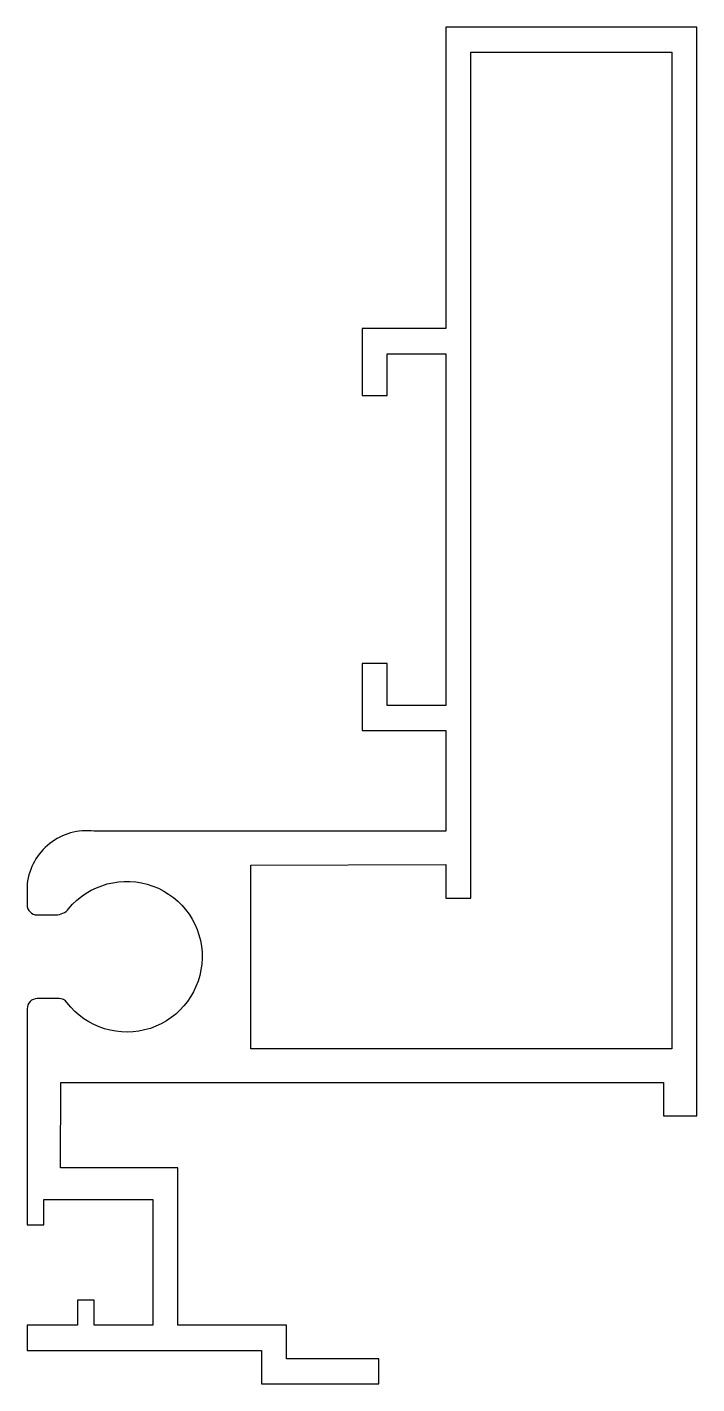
# Model space of a CAD drawing. Extents: x 21 to 61, y 120.1 to 201.1.
import ezdxf

# ---------------------------------------------------------------- set-up
doc = ezdxf.new("R2010")
doc.units = 0
doc.layers.get('0').update_dxf_attribs({"linetype": 'CONTINUOUS'})

msp = doc.modelspace()

# ---------------------------------------------------------------- linework, layer by layer
at = {"color": 7, "linetype": 'CONTINUOUS'}
msp.add_lwpolyline([(24.991, 153.083, 0.414214), (20.992, 149.943), (20.992, 148.683, 0.414214), (21.592, 148.083), (22.702, 148.083, 0.223888), (23.473, 148.447, -2.865371), (23.372, 142.848, 0.233472), (22.896, 143.083), (21.593, 143.083, 0.414214), (20.993, 142.483), (20.993, 138.99), (20.994, 138.083), (20.993, 137.583), (20.993, 130.083), (20.993, 129.583), (21.993, 129.583), (21.993, 130.083), (21.993, 131.083), (28.493, 131.083), (28.493, 123.583), (24.993, 123.583), (24.993, 125.083), (23.993, 125.083), (23.993, 123.583), (20.993, 123.583), (20.993, 122.083), (29.993, 122.083), (34.993, 122.083), (34.993, 120.083), (41.993, 120.083), (41.993, 121.583), (36.493, 121.583), (36.493, 123.583), (29.993, 123.583), (29.993, 132.983), (28.493, 132.983), (27.239, 132.983), (22.993, 132.983), (23.005, 138.083), (31.346, 138.084), (58.993, 138.083), (58.993, 136.083), (60.993, 136.083), (60.993, 140.083), (60.993, 184.083), (60.993, 199.583), (60.993, 201.083), (59.493, 201.083), (45.993, 201.083), (45.993, 183.083), (40.993, 183.083), (40.993, 179.083), (42.493, 179.083), (42.493, 181.583), (45.993, 181.583), (45.993, 160.583), (42.493, 160.583), (42.493, 163.083), (40.993, 163.083), (40.993, 159.083), (45.993, 159.083), (45.993, 153.083), (34.345, 153.083)], format="xyb", close=True, dxfattribs=at)
msp.add_lwpolyline([(45.993, 149.083), (47.493, 149.083), (47.493, 150.083), (47.493, 199.583), (59.493, 199.583), (59.493, 140.083), (34.346, 140.083), (34.345, 151.045), (45.993, 151.083), (45.993, 150.083)], close=True, dxfattribs=at)

doc.saveas('drawing.dxf')
